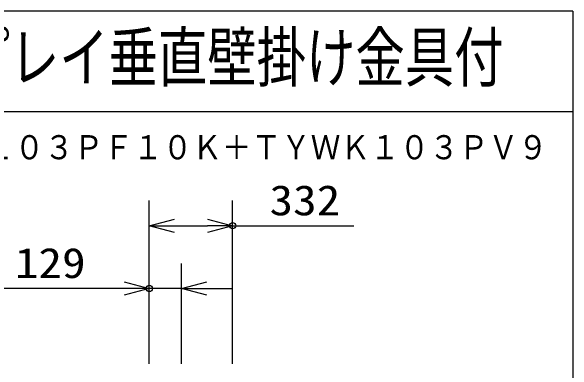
# Model space of a CAD drawing. Units: millimetres on the paper. Extents: x -384 to 384, y -238 to 239.
# Drawn here: x -41.89 to 2.89, y 209.91 to 238.55 of the extents above; entities that cross this region are included whole.
import ezdxf
from ezdxf.enums import TextEntityAlignment as Align

# ---------------------------------------------------------------- set-up
doc = ezdxf.new("R2010")
doc.units = ezdxf.units.MM
doc.header["$PDMODE"] = 32
doc.header["$PDSIZE"] = 0.5
for name, color, linetype in [('0-0_MOJI1', 2, 'Continuous'), ('0-2_TOUROKU', 3, 'Continuous'), ('0-3_WAKU', 4, 'Continuous'), ('0-5_SUNPO', 3, 'Continuous'), ('0-6_DEFPOINTS', 7, 'Continuous')]:
    doc.layers.add(name, color=color, linetype=linetype)
doc.styles.add('ＭＳ ゴシック', font='')
doc.styles.get('ＭＳ ゴシック').set_extended_font_data('MS Gothic')

# ---------------------------------------------------------------- blocks, each defined once
blk = doc.blocks.new('_OPEN30')
at = {"layer": '0-3_WAKU', "color": 7}
blk.add_line((0, 0), (-1, 0), dxfattribs=at)
blk.add_lwpolyline([(-1, 0.2679), (0, 0), (-1, -0.2679)], dxfattribs=at)

msp = doc.modelspace()

# ---------------------------------------------------------------- linework, layer by layer
at = {"layer": '0-3_WAKU'}
for p, q in [((2.893, 238.546), (-384.107, 238.546)), ((2.893, 238.546), (2.893, 118.546)), ((2.893, 230.546), (-384.107, 230.546))]:
    msp.add_line(p, q, dxfattribs=at)
at = {"layer": '0-5_SUNPO'}
for p, q in [((-30.882, 210.46), (-30.882, 223.46)), ((-24.237, 210.46), (-24.237, 223.46)), ((-28.882, 221.46), (-26.237, 221.46)), ((-24.237, 221.46), (-14.57, 221.46)), ((-30.882, 210.467), (-30.882, 218.467)), ((-28.302, 210.467), (-28.302, 218.467)), ((-32.882, 216.467), (-42.549, 216.467)), ((-28.302, 216.467), (-30.882, 216.467)), ((-26.302, 216.467), (-24.302, 216.467))]:
    msp.add_line(p, q, dxfattribs=at)
at = {"layer": '0-6_DEFPOINTS'}
for p in [(-24.237, 221.46), (-30.882, 216.467)]:
    msp.add_point(p, dxfattribs=at)

# ---------------------------------------------------------------- block references
at = {"layer": '0-5_SUNPO', "xscale": 2, "yscale": 2, "rotation": 180}
for p in [(-30.882, 221.46), (-28.302, 216.467)]:
    msp.add_blockref('_OPEN30', p, dxfattribs=at)
at = {"layer": '0-5_SUNPO', "xscale": 2, "yscale": 2}
for p in [(-24.237, 221.46), (-30.882, 216.467)]:
    msp.add_blockref('_OPEN30', p, dxfattribs=at)

# ---------------------------------------------------------------- texts
at = {"layer": '0-0_MOJI1', "style": 'ＭＳ ゴシック', "width": 0.75}
msp.add_text('ハイビジョンプラズマディスプレイ垂直壁掛け金具付', height=3.848, dxfattribs=at).set_placement((-97.107, 231.806), align=Align.BOTTOM_LEFT)
at = {"layer": '0-2_TOUROKU', "color": 1, "style": 'ＭＳ ゴシック', "width": 0.9}
msp.add_text('ＴＨ１０３ＰＦ１０Ｋ＋ＴＹＷＫ１０３ＰＶ９', height=1.924, dxfattribs=at).set_placement((-48.707, 226.176), align=Align.BOTTOM_LEFT)
at = {"layer": '0-5_SUNPO', "style": 'ＭＳ ゴシック', "width": 1.15}
for s, p in [('332', (-21.291, 221.57)), ('129', (-41.602, 216.576))]:
    msp.add_text(s, height=2.405, dxfattribs=at).set_placement(p, align=Align.BOTTOM_LEFT)

doc.saveas('drawing.dxf')
